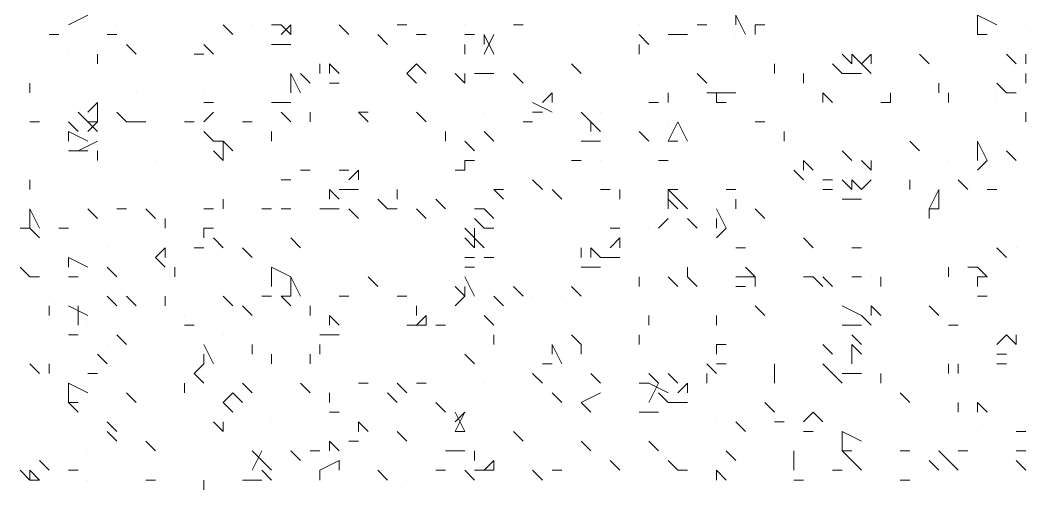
# Model space of a CAD drawing. Header units: millimetres. Extents: x 2928 to 3112, y 1220 to 1280.
# Drawn here: x 3000.9655 to 3001.3122, y 1265.1123 to 1265.2723 of the extents above; entities that cross this region are included whole.
import ezdxf

# ---------------------------------------------------------------- set-up
doc = ezdxf.new("R2010")
doc.units = ezdxf.units.MM

msp = doc.modelspace()

# ---------------------------------------------------------------- linework, layer by layer
at = {"color": 92, "linetype": 'Continuous', "lineweight": 5, "true_color": 0x00b800}
for points in [[(3000.98217, 1265.27063), (3000.98884, 1265.27396), (3000.98884, 1265.27396)], [(3001.21217, 1265.27396), (3001.21551, 1265.2673), (3001.21551, 1265.2673)], [(3001.21217, 1265.27396), (3001.21217, 1265.27063), (3001.21217, 1265.27063)], [(3001.29551, 1265.27396), (3001.30217, 1265.27063), (3001.30217, 1265.27063)], [(3001.29551, 1265.27396), (3001.29551, 1265.2673), (3001.29551, 1265.2673)], [(3001.03884, 1265.2673), (3001.0355, 1265.27063), (3001.0355, 1265.27063)], [(3001.0555, 1265.27063), (3001.05217, 1265.27063), (3001.05217, 1265.27063)], [(3001.05884, 1265.27063), (3001.0555, 1265.2673), (3001.0555, 1265.2673)], [(3001.05884, 1265.2673), (3001.0555, 1265.27063), (3001.0555, 1265.27063)], [(3001.05884, 1265.27063), (3001.05884, 1265.2673), (3001.05884, 1265.2673)], [(3001.07884, 1265.2673), (3001.0755, 1265.27063), (3001.0755, 1265.27063)], [(3001.09884, 1265.27063), (3001.0955, 1265.27063), (3001.0955, 1265.27063)], [(3001.13884, 1265.27063), (3001.13551, 1265.27063), (3001.13551, 1265.27063)], [(3001.20217, 1265.27063), (3001.19884, 1265.27063), (3001.19884, 1265.27063)], [(3001.22217, 1265.27063), (3001.21884, 1265.27063), (3001.21884, 1265.27063)], [(3001.21884, 1265.2673), (3001.21884, 1265.27063), (3001.21884, 1265.27063)], [(3000.97884, 1265.2673), (3000.9755, 1265.2673), (3000.9755, 1265.2673)], [(3000.99884, 1265.2673), (3000.9955, 1265.2673), (3000.9955, 1265.2673)], [(3001.09217, 1265.26396), (3001.08884, 1265.2673), (3001.08884, 1265.2673)], [(3001.1055, 1265.2673), (3001.10217, 1265.2673), (3001.10217, 1265.2673)], [(3001.11884, 1265.2673), (3001.12217, 1265.2673), (3001.12217, 1265.2673)], [(3001.1255, 1265.2673), (3001.12884, 1265.26063), (3001.12884, 1265.26063)], [(3001.12884, 1265.2673), (3001.1255, 1265.26063), (3001.1255, 1265.26063)], [(3001.1255, 1265.26396), (3001.1255, 1265.2673), (3001.1255, 1265.2673)], [(3001.18217, 1265.26396), (3001.17884, 1265.2673), (3001.17884, 1265.2673)], [(3001.18884, 1265.2673), (3001.19551, 1265.2673), (3001.19551, 1265.2673)], [(3001.29551, 1265.2673), (3001.29884, 1265.2673), (3001.29884, 1265.2673)], [(3001.0055, 1265.26063), (3001.00217, 1265.26396), (3001.00217, 1265.26396)], [(3001.03217, 1265.26063), (3001.02884, 1265.26396), (3001.02884, 1265.26396)], [(3001.05217, 1265.26396), (3001.05884, 1265.26396), (3001.05884, 1265.26396)], [(3001.11884, 1265.26063), (3001.11884, 1265.26396), (3001.11884, 1265.26396)], [(3001.17884, 1265.26063), (3001.17884, 1265.26396), (3001.17884, 1265.26396)], [(3000.99217, 1265.2573), (3000.99217, 1265.26063), (3000.99217, 1265.26063)], [(3001.02884, 1265.26063), (3001.0255, 1265.26063), (3001.0255, 1265.26063)], [(3001.25217, 1265.2573), (3001.24884, 1265.26063), (3001.24884, 1265.26063)], [(3001.25217, 1265.26063), (3001.25551, 1265.2573), (3001.25551, 1265.2573)], [(3001.25217, 1265.26063), (3001.25217, 1265.2573), (3001.25217, 1265.2573)], [(3001.25884, 1265.26063), (3001.25551, 1265.2573), (3001.25551, 1265.2573)], [(3001.25884, 1265.26063), (3001.25884, 1265.2573), (3001.25884, 1265.2573)], [(3001.27884, 1265.2573), (3001.27551, 1265.26063), (3001.27551, 1265.26063)], [(3001.30884, 1265.2573), (3001.30551, 1265.26063), (3001.30551, 1265.26063)], [(3001.31217, 1265.2573), (3001.31217, 1265.26063), (3001.31217, 1265.26063)], [(3001.06884, 1265.25396), (3001.06884, 1265.2573), (3001.06884, 1265.2573)], [(3001.07217, 1265.2573), (3001.0755, 1265.25396), (3001.0755, 1265.25396)], [(3001.07217, 1265.2573), (3001.07217, 1265.25396), (3001.07217, 1265.25396)], [(3001.10217, 1265.2573), (3001.09884, 1265.25396), (3001.09884, 1265.25396)], [(3001.10217, 1265.2573), (3001.1055, 1265.25396), (3001.1055, 1265.25396)], [(3001.15884, 1265.25396), (3001.15551, 1265.2573), (3001.15551, 1265.2573)], [(3001.22551, 1265.25396), (3001.22551, 1265.2573), (3001.22551, 1265.2573)], [(3001.24884, 1265.25396), (3001.24551, 1265.2573), (3001.24551, 1265.2573)], [(3001.25551, 1265.2573), (3001.25884, 1265.25396), (3001.25884, 1265.25396)], [(3001.05884, 1265.25396), (3001.06217, 1265.2473), (3001.06217, 1265.2473)], [(3001.05884, 1265.25396), (3001.05884, 1265.2473), (3001.05884, 1265.2473)], [(3001.0655, 1265.25063), (3001.06217, 1265.25396), (3001.06217, 1265.25396)], [(3001.09884, 1265.25396), (3001.10217, 1265.25063), (3001.10217, 1265.25063)], [(3001.11884, 1265.25063), (3001.1155, 1265.25396), (3001.1155, 1265.25396)], [(3001.11884, 1265.25063), (3001.11884, 1265.25396), (3001.11884, 1265.25396)], [(3001.12217, 1265.25396), (3001.12884, 1265.25396), (3001.12884, 1265.25396)], [(3001.13884, 1265.25063), (3001.13551, 1265.25396), (3001.13551, 1265.25396)], [(3001.20217, 1265.25063), (3001.19884, 1265.25396), (3001.19884, 1265.25396)], [(3001.23551, 1265.25063), (3001.23551, 1265.25396), (3001.23551, 1265.25396)], [(3001.24884, 1265.25396), (3001.25551, 1265.25396), (3001.25551, 1265.25396)], [(3001.31217, 1265.25063), (3001.31217, 1265.25396), (3001.31217, 1265.25396)], [(3000.96884, 1265.2473), (3000.96884, 1265.25063), (3000.96884, 1265.25063)], [(3001.07217, 1265.25063), (3001.0755, 1265.25063), (3001.0755, 1265.25063)], [(3001.28217, 1265.2473), (3001.28217, 1265.25063), (3001.28217, 1265.25063)], [(3001.30217, 1265.25063), (3001.30551, 1265.2473), (3001.30551, 1265.2473)], [(3000.99217, 1265.24396), (3000.98884, 1265.24063), (3000.98884, 1265.24063)], [(3000.99217, 1265.24396), (3000.99217, 1265.2373), (3000.99217, 1265.2373)], [(3001.02884, 1265.24396), (3001.03217, 1265.24396), (3001.03217, 1265.24396)], [(3001.05217, 1265.24396), (3001.05884, 1265.24396), (3001.05884, 1265.24396)], [(3001.14217, 1265.24396), (3001.14884, 1265.24063), (3001.14884, 1265.24063)], [(3001.14884, 1265.2473), (3001.14551, 1265.24396), (3001.14551, 1265.24396)], [(3001.14884, 1265.2473), (3001.14884, 1265.24396), (3001.14884, 1265.24396)], [(3001.18551, 1265.24396), (3001.18217, 1265.24396), (3001.18217, 1265.24396)], [(3001.18884, 1265.24396), (3001.18884, 1265.2473), (3001.18884, 1265.2473)], [(3001.20551, 1265.2473), (3001.20217, 1265.2473), (3001.20217, 1265.2473)], [(3001.20551, 1265.2473), (3001.21217, 1265.2473), (3001.21217, 1265.2473)], [(3001.20551, 1265.2473), (3001.20551, 1265.24396), (3001.20551, 1265.24396)], [(3001.20551, 1265.24396), (3001.20884, 1265.24396), (3001.20884, 1265.24396)], [(3001.24551, 1265.24396), (3001.24217, 1265.2473), (3001.24217, 1265.2473)], [(3001.24217, 1265.24396), (3001.24217, 1265.2473), (3001.24217, 1265.2473)], [(3001.26551, 1265.24396), (3001.26217, 1265.24396), (3001.26217, 1265.24396)], [(3001.26551, 1265.24396), (3001.26551, 1265.2473), (3001.26551, 1265.2473)], [(3001.28551, 1265.24396), (3001.28551, 1265.2473), (3001.28551, 1265.2473)], [(3001.30884, 1265.2473), (3001.30551, 1265.2473), (3001.30551, 1265.2473)], [(3000.98884, 1265.2373), (3000.9855, 1265.24063), (3000.9855, 1265.24063)], [(3001.00217, 1265.2373), (3000.99884, 1265.24063), (3000.99884, 1265.24063)], [(3001.02884, 1265.2373), (3001.03217, 1265.24063), (3001.03217, 1265.24063)], [(3001.05884, 1265.2373), (3001.0555, 1265.24063), (3001.0555, 1265.24063)], [(3001.0655, 1265.2373), (3001.0655, 1265.24063), (3001.0655, 1265.24063)], [(3001.0855, 1265.2373), (3001.08217, 1265.24063), (3001.08217, 1265.24063)], [(3001.0855, 1265.24063), (3001.08217, 1265.24063), (3001.08217, 1265.24063)], [(3001.1055, 1265.2373), (3001.10217, 1265.24063), (3001.10217, 1265.24063)], [(3001.14551, 1265.24063), (3001.14217, 1265.24063), (3001.14217, 1265.24063)], [(3001.16217, 1265.2373), (3001.15884, 1265.24063), (3001.15884, 1265.24063)], [(3001.31217, 1265.2373), (3001.31217, 1265.24063), (3001.31217, 1265.24063)], [(3000.97217, 1265.2373), (3000.96884, 1265.2373), (3000.96884, 1265.2373)], [(3000.9855, 1265.23396), (3000.98217, 1265.2373), (3000.98217, 1265.2373)], [(3000.98884, 1265.2373), (3000.99217, 1265.23396), (3000.99217, 1265.23396)], [(3000.99217, 1265.2373), (3000.98884, 1265.23396), (3000.98884, 1265.23396)], [(3000.98884, 1265.2373), (3000.99217, 1265.2373), (3000.99217, 1265.2373)], [(3001.0055, 1265.2373), (3001.00217, 1265.2373), (3001.00217, 1265.2373)], [(3001.00884, 1265.2373), (3001.0055, 1265.2373), (3001.0055, 1265.2373)], [(3001.0255, 1265.2373), (3001.02217, 1265.2373), (3001.02217, 1265.2373)], [(3001.0455, 1265.2373), (3001.04217, 1265.2373), (3001.04217, 1265.2373)], [(3001.14217, 1265.2373), (3001.13884, 1265.2373), (3001.13884, 1265.2373)], [(3001.16217, 1265.2373), (3001.16551, 1265.23396), (3001.16551, 1265.23396)], [(3001.16217, 1265.2373), (3001.16217, 1265.23396), (3001.16217, 1265.23396)], [(3001.19217, 1265.2373), (3001.18884, 1265.23063), (3001.18884, 1265.23063)], [(3001.19217, 1265.2373), (3001.19551, 1265.23063), (3001.19551, 1265.23063)], [(3001.22217, 1265.2373), (3001.21884, 1265.2373), (3001.21884, 1265.2373)], [(3000.98217, 1265.23396), (3000.98884, 1265.23063), (3000.98884, 1265.23063)], [(3000.98217, 1265.23396), (3000.98217, 1265.23063), (3000.98217, 1265.23063)], [(3001.03217, 1265.23063), (3001.02884, 1265.23396), (3001.02884, 1265.23396)], [(3001.05217, 1265.23063), (3001.05217, 1265.23396), (3001.05217, 1265.23396)], [(3001.11217, 1265.23063), (3001.11217, 1265.23396), (3001.11217, 1265.23396)], [(3001.12884, 1265.23063), (3001.1255, 1265.23396), (3001.1255, 1265.23396)], [(3001.18217, 1265.23063), (3001.17884, 1265.23396), (3001.17884, 1265.23396)], [(3001.22884, 1265.23063), (3001.22884, 1265.23396), (3001.22884, 1265.23396)], [(3000.9855, 1265.2273), (3000.99217, 1265.23063), (3000.99217, 1265.23063)], [(3001.0355, 1265.23063), (3001.03217, 1265.23063), (3001.03217, 1265.23063)], [(3001.0355, 1265.23063), (3001.03884, 1265.2273), (3001.03884, 1265.2273)], [(3001.0355, 1265.23063), (3001.0355, 1265.2273), (3001.0355, 1265.2273)], [(3001.12217, 1265.2273), (3001.11884, 1265.23063), (3001.11884, 1265.23063)], [(3001.15884, 1265.23063), (3001.16551, 1265.23063), (3001.16551, 1265.23063)], [(3001.18884, 1265.23063), (3001.19217, 1265.23063), (3001.19217, 1265.23063)], [(3001.27551, 1265.2273), (3001.27217, 1265.23063), (3001.27217, 1265.23063)], [(3001.29551, 1265.23063), (3001.29884, 1265.22396), (3001.29884, 1265.22396)], [(3001.29551, 1265.2273), (3001.29551, 1265.23063), (3001.29551, 1265.23063)], [(3000.98217, 1265.2273), (3000.98884, 1265.2273), (3000.98884, 1265.2273)], [(3000.99217, 1265.22396), (3000.99217, 1265.2273), (3000.99217, 1265.2273)], [(3001.03217, 1265.2273), (3001.0355, 1265.22396), (3001.0355, 1265.22396)], [(3001.0355, 1265.22396), (3001.0355, 1265.2273), (3001.0355, 1265.2273)], [(3001.25217, 1265.22396), (3001.24884, 1265.2273), (3001.24884, 1265.2273)], [(3001.29551, 1265.2273), (3001.29551, 1265.22396), (3001.29551, 1265.22396)], [(3001.30884, 1265.22396), (3001.30551, 1265.2273), (3001.30551, 1265.2273)], [(3001.11884, 1265.22396), (3001.12217, 1265.22396), (3001.12217, 1265.22396)], [(3001.11884, 1265.22396), (3001.11884, 1265.22063), (3001.11884, 1265.22063)], [(3001.15884, 1265.22396), (3001.15551, 1265.22396), (3001.15551, 1265.22396)], [(3001.18884, 1265.22396), (3001.18551, 1265.22396), (3001.18551, 1265.22396)], [(3001.23551, 1265.22396), (3001.23884, 1265.22063), (3001.23884, 1265.22063)], [(3001.23551, 1265.22396), (3001.23551, 1265.22063), (3001.23551, 1265.22063)], [(3001.25551, 1265.22396), (3001.25884, 1265.22063), (3001.25884, 1265.22063)], [(3001.25884, 1265.22396), (3001.25884, 1265.22063), (3001.25884, 1265.22063)], [(3001.29551, 1265.22063), (3001.29884, 1265.22396), (3001.29884, 1265.22396)], [(3001.0655, 1265.22063), (3001.06217, 1265.22063), (3001.06217, 1265.22063)], [(3001.07884, 1265.22063), (3001.0755, 1265.22063), (3001.0755, 1265.22063)], [(3001.08217, 1265.22063), (3001.07884, 1265.2173), (3001.07884, 1265.2173)], [(3001.08217, 1265.22063), (3001.08217, 1265.2173), (3001.08217, 1265.2173)], [(3001.1155, 1265.22063), (3001.11884, 1265.22063), (3001.11884, 1265.22063)], [(3001.23217, 1265.22063), (3001.23551, 1265.2173), (3001.23551, 1265.2173)], [(3000.96884, 1265.21396), (3000.96884, 1265.2173), (3000.96884, 1265.2173)], [(3001.05884, 1265.2173), (3001.0555, 1265.2173), (3001.0555, 1265.2173)], [(3001.14551, 1265.21396), (3001.14217, 1265.2173), (3001.14217, 1265.2173)], [(3001.24551, 1265.2173), (3001.24217, 1265.2173), (3001.24217, 1265.2173)], [(3001.25217, 1265.21396), (3001.24884, 1265.2173), (3001.24884, 1265.2173)], [(3001.25217, 1265.2173), (3001.25551, 1265.21396), (3001.25551, 1265.21396)], [(3001.25217, 1265.2173), (3001.25217, 1265.21396), (3001.25217, 1265.21396)], [(3001.25551, 1265.21396), (3001.25884, 1265.2173), (3001.25884, 1265.2173)], [(3001.27217, 1265.21396), (3001.27217, 1265.2173), (3001.27217, 1265.2173)], [(3001.29217, 1265.21396), (3001.28884, 1265.2173), (3001.28884, 1265.2173)], [(3001.07217, 1265.21396), (3001.0755, 1265.21063), (3001.0755, 1265.21063)], [(3001.07217, 1265.21396), (3001.07217, 1265.21063), (3001.07217, 1265.21063)], [(3001.0755, 1265.21396), (3001.08217, 1265.21396), (3001.08217, 1265.21396)], [(3001.0955, 1265.21063), (3001.0955, 1265.21396), (3001.0955, 1265.21396)], [(3001.13217, 1265.21063), (3001.12884, 1265.21396), (3001.12884, 1265.21396)], [(3001.13217, 1265.21396), (3001.12884, 1265.21396), (3001.12884, 1265.21396)], [(3001.15217, 1265.21063), (3001.14884, 1265.21396), (3001.14884, 1265.21396)], [(3001.16884, 1265.21396), (3001.16551, 1265.21396), (3001.16551, 1265.21396)], [(3001.17217, 1265.21063), (3001.17217, 1265.21396), (3001.17217, 1265.21396)], [(3001.18884, 1265.21396), (3001.19551, 1265.2073), (3001.19551, 1265.2073)], [(3001.18884, 1265.21396), (3001.18884, 1265.2073), (3001.18884, 1265.2073)], [(3001.19217, 1265.21396), (3001.18884, 1265.21396), (3001.18884, 1265.21396)], [(3001.21217, 1265.21396), (3001.20884, 1265.21396), (3001.20884, 1265.21396)], [(3001.24551, 1265.21396), (3001.24217, 1265.21396), (3001.24217, 1265.21396)], [(3001.28217, 1265.21396), (3001.27884, 1265.2073), (3001.27884, 1265.2073)], [(3001.28217, 1265.21396), (3001.28217, 1265.2073), (3001.28217, 1265.2073)], [(3001.30217, 1265.21396), (3001.29884, 1265.21396), (3001.29884, 1265.21396)], [(3001.0355, 1265.2073), (3001.0355, 1265.21063), (3001.0355, 1265.21063)], [(3001.09217, 1265.2073), (3001.08884, 1265.21063), (3001.08884, 1265.21063)], [(3001.11217, 1265.2073), (3001.10884, 1265.21063), (3001.10884, 1265.21063)], [(3001.19217, 1265.2073), (3001.18884, 1265.21063), (3001.18884, 1265.21063)], [(3001.21217, 1265.2073), (3001.21217, 1265.21063), (3001.21217, 1265.21063)], [(3001.24884, 1265.21063), (3001.25551, 1265.21063), (3001.25551, 1265.21063)], [(3000.96884, 1265.2073), (3000.97217, 1265.20063), (3000.97217, 1265.20063)], [(3000.96884, 1265.2073), (3000.96884, 1265.20063), (3000.96884, 1265.20063)], [(3000.96884, 1265.20396), (3000.96884, 1265.2073), (3000.96884, 1265.2073)], [(3000.99217, 1265.20396), (3000.98884, 1265.2073), (3000.98884, 1265.2073)], [(3001.00217, 1265.2073), (3000.99884, 1265.2073), (3000.99884, 1265.2073)], [(3001.01217, 1265.20396), (3001.00884, 1265.2073), (3001.00884, 1265.2073)], [(3001.03217, 1265.2073), (3001.02884, 1265.2073), (3001.02884, 1265.2073)], [(3001.05217, 1265.2073), (3001.04884, 1265.2073), (3001.04884, 1265.2073)], [(3001.05884, 1265.2073), (3001.0555, 1265.2073), (3001.0555, 1265.2073)], [(3001.05884, 1265.2073), (3001.0555, 1265.2073), (3001.0555, 1265.2073)], [(3001.06884, 1265.2073), (3001.0755, 1265.2073), (3001.0755, 1265.2073)], [(3001.08217, 1265.20396), (3001.07884, 1265.2073), (3001.07884, 1265.2073)], [(3001.0955, 1265.2073), (3001.09217, 1265.2073), (3001.09217, 1265.2073)], [(3001.1055, 1265.20396), (3001.10217, 1265.2073), (3001.10217, 1265.2073)], [(3001.1255, 1265.2073), (3001.12217, 1265.2073), (3001.12217, 1265.2073)], [(3001.1255, 1265.2073), (3001.12884, 1265.20396), (3001.12884, 1265.20396)], [(3001.20551, 1265.2073), (3001.20884, 1265.20063), (3001.20884, 1265.20063)], [(3001.22217, 1265.20396), (3001.21884, 1265.2073), (3001.21884, 1265.2073)], [(3001.27884, 1265.2073), (3001.28217, 1265.2073), (3001.28217, 1265.2073)], [(3001.27884, 1265.20396), (3001.27884, 1265.2073), (3001.27884, 1265.2073)], [(3001.0155, 1265.20063), (3001.0155, 1265.20396), (3001.0155, 1265.20396)], [(3001.12217, 1265.20396), (3001.1255, 1265.20063), (3001.1255, 1265.20063)], [(3001.18551, 1265.20063), (3001.18884, 1265.20396), (3001.18884, 1265.20396)], [(3001.19884, 1265.20063), (3001.19551, 1265.20396), (3001.19551, 1265.20396)], [(3001.20551, 1265.20396), (3001.20551, 1265.20063), (3001.20551, 1265.20063)], [(3000.9655, 1265.20063), (3000.96884, 1265.20063), (3000.96884, 1265.20063)], [(3000.97217, 1265.1973), (3000.96884, 1265.20063), (3000.96884, 1265.20063)], [(3000.98217, 1265.20063), (3000.97884, 1265.20063), (3000.97884, 1265.20063)], [(3001.02884, 1265.20063), (3001.03217, 1265.20063), (3001.03217, 1265.20063)], [(3001.02884, 1265.20063), (3001.02884, 1265.1973), (3001.02884, 1265.1973)], [(3001.11884, 1265.20063), (3001.1255, 1265.19396), (3001.1255, 1265.19396)], [(3001.12217, 1265.20063), (3001.12217, 1265.19396), (3001.12217, 1265.19396)], [(3001.12884, 1265.20063), (3001.1255, 1265.20063), (3001.1255, 1265.20063)], [(3001.17217, 1265.20063), (3001.16884, 1265.20063), (3001.16884, 1265.20063)], [(3001.20551, 1265.1973), (3001.20884, 1265.20063), (3001.20884, 1265.20063)], [(3001.0355, 1265.19396), (3001.03217, 1265.1973), (3001.03217, 1265.1973)], [(3001.06217, 1265.19396), (3001.05884, 1265.1973), (3001.05884, 1265.1973)], [(3001.12217, 1265.19396), (3001.11884, 1265.1973), (3001.11884, 1265.1973)], [(3001.17217, 1265.1973), (3001.16884, 1265.19396), (3001.16884, 1265.19396)], [(3001.17217, 1265.1973), (3001.17217, 1265.19396), (3001.17217, 1265.19396)], [(3001.23884, 1265.19396), (3001.23551, 1265.1973), (3001.23551, 1265.1973)], [(3001.0155, 1265.19396), (3001.01217, 1265.19063), (3001.01217, 1265.19063)], [(3001.0155, 1265.19396), (3001.0155, 1265.19063), (3001.0155, 1265.19063)], [(3001.0255, 1265.19396), (3001.02884, 1265.19396), (3001.02884, 1265.19396)], [(3001.0455, 1265.19063), (3001.04217, 1265.19396), (3001.04217, 1265.19396)], [(3001.15884, 1265.19063), (3001.15884, 1265.19396), (3001.15884, 1265.19396)], [(3001.16217, 1265.19396), (3001.16551, 1265.19063), (3001.16551, 1265.19063)], [(3001.16217, 1265.19396), (3001.16217, 1265.19063), (3001.16217, 1265.19063)], [(3001.21551, 1265.19396), (3001.21217, 1265.19396), (3001.21217, 1265.19396)], [(3001.25551, 1265.19396), (3001.25217, 1265.19396), (3001.25217, 1265.19396)], [(3001.30551, 1265.19063), (3001.30217, 1265.19396), (3001.30217, 1265.19396)], [(3000.98217, 1265.19063), (3000.98884, 1265.1873), (3000.98884, 1265.1873)], [(3000.98217, 1265.19063), (3000.98217, 1265.1873), (3000.98217, 1265.1873)], [(3001.01217, 1265.19063), (3001.0155, 1265.1873), (3001.0155, 1265.1873)], [(3001.11884, 1265.19063), (3001.12217, 1265.19063), (3001.12217, 1265.19063)], [(3001.12884, 1265.19063), (3001.1255, 1265.19063), (3001.1255, 1265.19063)], [(3001.16551, 1265.19063), (3001.17217, 1265.19063), (3001.17217, 1265.19063)], [(3000.96884, 1265.18396), (3000.9655, 1265.1873), (3000.9655, 1265.1873)], [(3000.99884, 1265.18396), (3000.9955, 1265.1873), (3000.9955, 1265.1873)], [(3001.01884, 1265.18396), (3001.01884, 1265.1873), (3001.01884, 1265.1873)], [(3001.05217, 1265.1873), (3001.05884, 1265.18396), (3001.05884, 1265.18396)], [(3001.05217, 1265.1873), (3001.05217, 1265.18063), (3001.05217, 1265.18063)], [(3001.12217, 1265.1873), (3001.11884, 1265.1873), (3001.11884, 1265.1873)], [(3001.15884, 1265.1873), (3001.16551, 1265.1873), (3001.16551, 1265.1873)], [(3001.19551, 1265.18396), (3001.19551, 1265.1873), (3001.19551, 1265.1873)], [(3001.21551, 1265.1873), (3001.21884, 1265.18396), (3001.21884, 1265.18396)], [(3001.28551, 1265.18396), (3001.28551, 1265.1873), (3001.28551, 1265.1873)], [(3001.29551, 1265.1873), (3001.29217, 1265.1873), (3001.29217, 1265.1873)], [(3001.29884, 1265.18396), (3001.29551, 1265.1873), (3001.29551, 1265.1873)], [(3000.97217, 1265.18396), (3000.96884, 1265.18396), (3000.96884, 1265.18396)], [(3000.98217, 1265.18396), (3000.9855, 1265.18396), (3000.9855, 1265.18396)], [(3001.05884, 1265.18396), (3001.06217, 1265.1773), (3001.06217, 1265.1773)], [(3001.05884, 1265.18396), (3001.05884, 1265.1773), (3001.05884, 1265.1773)], [(3001.08884, 1265.18063), (3001.0855, 1265.18396), (3001.0855, 1265.18396)], [(3001.11884, 1265.18396), (3001.12217, 1265.1773), (3001.12217, 1265.1773)], [(3001.17884, 1265.18063), (3001.17884, 1265.18396), (3001.17884, 1265.18396)], [(3001.19217, 1265.18063), (3001.18884, 1265.18396), (3001.18884, 1265.18396)], [(3001.19884, 1265.18063), (3001.19551, 1265.18396), (3001.19551, 1265.18396)], [(3001.21551, 1265.18396), (3001.21217, 1265.18396), (3001.21217, 1265.18396)], [(3001.21884, 1265.18396), (3001.21551, 1265.18396), (3001.21551, 1265.18396)], [(3001.21884, 1265.18063), (3001.21884, 1265.18396), (3001.21884, 1265.18396)], [(3001.23884, 1265.18396), (3001.23551, 1265.18396), (3001.23551, 1265.18396)], [(3001.24217, 1265.18063), (3001.23884, 1265.18396), (3001.23884, 1265.18396)], [(3001.24551, 1265.18063), (3001.24217, 1265.18396), (3001.24217, 1265.18396)], [(3001.25551, 1265.18396), (3001.25217, 1265.18396), (3001.25217, 1265.18396)], [(3001.26217, 1265.18063), (3001.26217, 1265.18396), (3001.26217, 1265.18396)], [(3001.29551, 1265.18396), (3001.29884, 1265.18396), (3001.29884, 1265.18396)], [(3001.29551, 1265.18396), (3001.29551, 1265.18063), (3001.29551, 1265.18063)], [(3001.11884, 1265.1773), (3001.1155, 1265.18063), (3001.1155, 1265.18063)], [(3001.11884, 1265.18063), (3001.11884, 1265.1773), (3001.11884, 1265.1773)], [(3001.13884, 1265.1773), (3001.13551, 1265.18063), (3001.13551, 1265.18063)], [(3001.15884, 1265.1773), (3001.15551, 1265.18063), (3001.15551, 1265.18063)], [(3001.21217, 1265.18063), (3001.21551, 1265.18063), (3001.21551, 1265.18063)], [(3000.99884, 1265.17396), (3000.9955, 1265.1773), (3000.9955, 1265.1773)], [(3001.0055, 1265.17396), (3001.00217, 1265.1773), (3001.00217, 1265.1773)], [(3001.0155, 1265.17396), (3001.0155, 1265.1773), (3001.0155, 1265.1773)], [(3001.03884, 1265.17396), (3001.0355, 1265.1773), (3001.0355, 1265.1773)], [(3001.04884, 1265.1773), (3001.05217, 1265.1773), (3001.05217, 1265.1773)], [(3001.0555, 1265.1773), (3001.05884, 1265.1773), (3001.05884, 1265.1773)], [(3001.05884, 1265.1773), (3001.0555, 1265.1773), (3001.0555, 1265.1773)], [(3001.05884, 1265.17396), (3001.0555, 1265.1773), (3001.0555, 1265.1773)], [(3001.07884, 1265.1773), (3001.0755, 1265.1773), (3001.0755, 1265.1773)], [(3001.09884, 1265.1773), (3001.0955, 1265.1773), (3001.0955, 1265.1773)], [(3001.09884, 1265.1773), (3001.0955, 1265.1773), (3001.0955, 1265.1773)], [(3001.1155, 1265.17396), (3001.11884, 1265.1773), (3001.11884, 1265.1773)], [(3001.13217, 1265.17396), (3001.12884, 1265.1773), (3001.12884, 1265.1773)], [(3001.29551, 1265.1773), (3001.29884, 1265.1773), (3001.29884, 1265.1773)], [(3000.9755, 1265.17063), (3000.9755, 1265.17396), (3000.9755, 1265.17396)], [(3000.98217, 1265.17396), (3000.98884, 1265.17063), (3000.98884, 1265.17063)], [(3000.9855, 1265.17396), (3000.9855, 1265.1673), (3000.9855, 1265.1673)], [(3001.0455, 1265.17063), (3001.04217, 1265.17396), (3001.04217, 1265.17396)], [(3001.0655, 1265.17063), (3001.0655, 1265.17396), (3001.0655, 1265.17396)], [(3001.10217, 1265.17063), (3001.10217, 1265.17396), (3001.10217, 1265.17396)], [(3001.22217, 1265.17063), (3001.21884, 1265.17396), (3001.21884, 1265.17396)], [(3001.22217, 1265.17063), (3001.21884, 1265.17396), (3001.21884, 1265.17396)], [(3001.24884, 1265.17396), (3001.25551, 1265.17063), (3001.25551, 1265.17063)], [(3001.25884, 1265.17396), (3001.26217, 1265.17063), (3001.26217, 1265.17063)], [(3001.25884, 1265.17396), (3001.25884, 1265.17063), (3001.25884, 1265.17063)], [(3001.28217, 1265.17063), (3001.27884, 1265.17396), (3001.27884, 1265.17396)], [(3001.07217, 1265.17063), (3001.0755, 1265.1673), (3001.0755, 1265.1673)], [(3001.07217, 1265.17063), (3001.07217, 1265.1673), (3001.07217, 1265.1673)], [(3001.1055, 1265.17063), (3001.10217, 1265.1673), (3001.10217, 1265.1673)], [(3001.1055, 1265.17063), (3001.1055, 1265.1673), (3001.1055, 1265.1673)], [(3001.12884, 1265.1673), (3001.1255, 1265.17063), (3001.1255, 1265.17063)], [(3001.18217, 1265.1673), (3001.18217, 1265.17063), (3001.18217, 1265.17063)], [(3001.20551, 1265.1673), (3001.20551, 1265.17063), (3001.20551, 1265.17063)], [(3001.25551, 1265.17063), (3001.25884, 1265.1673), (3001.25884, 1265.1673)], [(3001.0255, 1265.1673), (3001.02217, 1265.1673), (3001.02217, 1265.1673)], [(3001.09884, 1265.1673), (3001.1055, 1265.1673), (3001.1055, 1265.1673)], [(3001.11217, 1265.1673), (3001.10884, 1265.1673), (3001.10884, 1265.1673)], [(3001.24884, 1265.1673), (3001.25551, 1265.1673), (3001.25551, 1265.1673)], [(3001.28884, 1265.1673), (3001.28551, 1265.1673), (3001.28551, 1265.1673)], [(3000.98217, 1265.16396), (3000.9855, 1265.16396), (3000.9855, 1265.16396)], [(3001.00217, 1265.16063), (3000.99884, 1265.16396), (3000.99884, 1265.16396)], [(3001.06884, 1265.16396), (3001.0755, 1265.16396), (3001.0755, 1265.16396)], [(3001.12884, 1265.16063), (3001.12884, 1265.16396), (3001.12884, 1265.16396)], [(3001.15884, 1265.16063), (3001.15551, 1265.16396), (3001.15551, 1265.16396)], [(3001.17884, 1265.16063), (3001.17884, 1265.16396), (3001.17884, 1265.16396)], [(3001.25551, 1265.16063), (3001.25217, 1265.16396), (3001.25217, 1265.16396)], [(3001.30551, 1265.16396), (3001.30217, 1265.16063), (3001.30217, 1265.16063)], [(3001.30551, 1265.16396), (3001.30884, 1265.16063), (3001.30884, 1265.16063)], [(3001.30884, 1265.16063), (3001.30884, 1265.16396), (3001.30884, 1265.16396)], [(3000.99217, 1265.1573), (3000.9955, 1265.15396), (3000.9955, 1265.15396)], [(3001.02884, 1265.16063), (3001.03217, 1265.15396), (3001.03217, 1265.15396)], [(3001.02884, 1265.1573), (3001.02884, 1265.15396), (3001.02884, 1265.15396)], [(3001.0455, 1265.1573), (3001.0455, 1265.16063), (3001.0455, 1265.16063)], [(3001.05217, 1265.15396), (3001.05217, 1265.1573), (3001.05217, 1265.1573)], [(3001.0655, 1265.15396), (3001.0655, 1265.1573), (3001.0655, 1265.1573)], [(3001.06884, 1265.1573), (3001.06884, 1265.16063), (3001.06884, 1265.16063)], [(3001.12217, 1265.15396), (3001.11884, 1265.1573), (3001.11884, 1265.1573)], [(3001.14884, 1265.16063), (3001.15217, 1265.15396), (3001.15217, 1265.15396)], [(3001.14884, 1265.16063), (3001.14884, 1265.1573), (3001.14884, 1265.1573)], [(3001.15884, 1265.1573), (3001.15884, 1265.16063), (3001.15884, 1265.16063)], [(3001.20551, 1265.16063), (3001.20884, 1265.16063), (3001.20884, 1265.16063)], [(3001.20551, 1265.16063), (3001.20551, 1265.1573), (3001.20551, 1265.1573)], [(3001.24551, 1265.1573), (3001.24217, 1265.16063), (3001.24217, 1265.16063)], [(3001.25217, 1265.16063), (3001.25551, 1265.1573), (3001.25551, 1265.1573)], [(3001.25217, 1265.16063), (3001.25217, 1265.15396), (3001.25217, 1265.15396)], [(3001.30217, 1265.1573), (3001.30551, 1265.1573), (3001.30551, 1265.1573)], [(3000.97217, 1265.15063), (3000.96884, 1265.15396), (3000.96884, 1265.15396)], [(3000.9755, 1265.15063), (3000.9755, 1265.15396), (3000.9755, 1265.15396)], [(3001.0255, 1265.15063), (3001.02884, 1265.15396), (3001.02884, 1265.15396)], [(3001.14551, 1265.15396), (3001.14884, 1265.15396), (3001.14884, 1265.15396)], [(3001.20551, 1265.15063), (3001.20217, 1265.15396), (3001.20217, 1265.15396)], [(3001.20551, 1265.15396), (3001.20884, 1265.15396), (3001.20884, 1265.15396)], [(3001.22551, 1265.15063), (3001.22551, 1265.15396), (3001.22551, 1265.15396)], [(3001.24551, 1265.15063), (3001.24217, 1265.15396), (3001.24217, 1265.15396)], [(3001.28551, 1265.15063), (3001.28551, 1265.15396), (3001.28551, 1265.15396)], [(3001.28884, 1265.15063), (3001.28884, 1265.15396), (3001.28884, 1265.15396)], [(3001.30551, 1265.15396), (3001.30217, 1265.15396), (3001.30217, 1265.15396)], [(3000.98884, 1265.15063), (3000.99217, 1265.15063), (3000.99217, 1265.15063)], [(3001.02884, 1265.1473), (3001.0255, 1265.15063), (3001.0255, 1265.15063)], [(3001.14551, 1265.1473), (3001.14217, 1265.15063), (3001.14217, 1265.15063)], [(3001.16217, 1265.15063), (3001.16551, 1265.1473), (3001.16551, 1265.1473)], [(3001.16551, 1265.1473), (3001.16217, 1265.15063), (3001.16217, 1265.15063)], [(3001.18551, 1265.1473), (3001.18217, 1265.15063), (3001.18217, 1265.15063)], [(3001.19217, 1265.1473), (3001.18884, 1265.15063), (3001.18884, 1265.15063)], [(3001.20217, 1265.1473), (3001.20217, 1265.15063), (3001.20217, 1265.15063)], [(3001.22551, 1265.1473), (3001.22551, 1265.15063), (3001.22551, 1265.15063)], [(3001.24884, 1265.1473), (3001.24551, 1265.15063), (3001.24551, 1265.15063)], [(3001.24884, 1265.15063), (3001.25551, 1265.15063), (3001.25551, 1265.15063)], [(3001.26217, 1265.1473), (3001.26217, 1265.15063), (3001.26217, 1265.15063)], [(3000.98217, 1265.1473), (3000.98884, 1265.14396), (3000.98884, 1265.14396)], [(3000.98217, 1265.1473), (3000.98217, 1265.14063), (3000.98217, 1265.14063)], [(3001.02217, 1265.14396), (3001.02217, 1265.1473), (3001.02217, 1265.1473)], [(3001.0455, 1265.14396), (3001.04217, 1265.1473), (3001.04217, 1265.1473)], [(3001.0655, 1265.14396), (3001.06217, 1265.1473), (3001.06217, 1265.1473)], [(3001.0855, 1265.1473), (3001.08217, 1265.1473), (3001.08217, 1265.1473)], [(3001.09884, 1265.14396), (3001.0955, 1265.1473), (3001.0955, 1265.1473)], [(3001.1055, 1265.1473), (3001.10217, 1265.1473), (3001.10217, 1265.1473)], [(3001.18217, 1265.1473), (3001.17884, 1265.1473), (3001.17884, 1265.1473)], [(3001.18217, 1265.1473), (3001.18884, 1265.14396), (3001.18884, 1265.14396)], [(3001.18551, 1265.1473), (3001.18217, 1265.14063), (3001.18217, 1265.14063)], [(3001.19551, 1265.1473), (3001.19217, 1265.14396), (3001.19217, 1265.14396)], [(3001.19551, 1265.1473), (3001.19551, 1265.14396), (3001.19551, 1265.14396)], [(3000.98217, 1265.14063), (3000.98217, 1265.14396), (3000.98217, 1265.14396)], [(3001.0055, 1265.14063), (3001.00217, 1265.14396), (3001.00217, 1265.14396)], [(3001.0055, 1265.14063), (3001.00217, 1265.14396), (3001.00217, 1265.14396)], [(3001.03884, 1265.14396), (3001.0355, 1265.14063), (3001.0355, 1265.14063)], [(3001.03884, 1265.14396), (3001.04217, 1265.14063), (3001.04217, 1265.14063)], [(3001.07217, 1265.14063), (3001.07217, 1265.14396), (3001.07217, 1265.14396)], [(3001.0955, 1265.14063), (3001.09217, 1265.14396), (3001.09217, 1265.14396)], [(3001.15217, 1265.14063), (3001.14884, 1265.14396), (3001.14884, 1265.14396)], [(3001.15884, 1265.14063), (3001.16551, 1265.14396), (3001.16551, 1265.14396)], [(3001.18884, 1265.14063), (3001.18551, 1265.14396), (3001.18551, 1265.14396)], [(3001.27217, 1265.14063), (3001.26884, 1265.14396), (3001.26884, 1265.14396)], [(3000.98217, 1265.14063), (3000.9855, 1265.14063), (3000.9855, 1265.14063)], [(3000.9855, 1265.1373), (3000.98217, 1265.14063), (3000.98217, 1265.14063)], [(3001.0355, 1265.14063), (3001.03884, 1265.1373), (3001.03884, 1265.1373)], [(3001.11217, 1265.1373), (3001.10884, 1265.14063), (3001.10884, 1265.14063)], [(3001.16217, 1265.1373), (3001.15884, 1265.14063), (3001.15884, 1265.14063)], [(3001.18884, 1265.14063), (3001.19551, 1265.14063), (3001.19551, 1265.14063)], [(3001.22551, 1265.1373), (3001.22217, 1265.14063), (3001.22217, 1265.14063)], [(3001.28884, 1265.1373), (3001.28884, 1265.14063), (3001.28884, 1265.14063)], [(3001.29551, 1265.14063), (3001.29884, 1265.1373), (3001.29884, 1265.1373)], [(3001.29551, 1265.14063), (3001.29551, 1265.1373), (3001.29551, 1265.1373)], [(3001.0755, 1265.1373), (3001.07217, 1265.1373), (3001.07217, 1265.1373)], [(3001.11884, 1265.1373), (3001.1155, 1265.13396), (3001.1155, 1265.13396)], [(3001.1155, 1265.1373), (3001.11884, 1265.13063), (3001.11884, 1265.13063)], [(3001.11884, 1265.1373), (3001.1155, 1265.13063), (3001.1155, 1265.13063)], [(3001.17884, 1265.1373), (3001.18551, 1265.1373), (3001.18551, 1265.1373)], [(3001.18551, 1265.1373), (3001.18217, 1265.1373), (3001.18217, 1265.1373)], [(3001.23884, 1265.1373), (3001.23551, 1265.13396), (3001.23551, 1265.13396)], [(3001.23884, 1265.1373), (3001.24217, 1265.13396), (3001.24217, 1265.13396)], [(3000.99884, 1265.13063), (3000.9955, 1265.13396), (3000.9955, 1265.13396)], [(3001.0355, 1265.13063), (3001.03217, 1265.13396), (3001.03217, 1265.13396)], [(3001.0355, 1265.13063), (3001.0355, 1265.13396), (3001.0355, 1265.13396)], [(3001.08217, 1265.13396), (3001.0855, 1265.13063), (3001.0855, 1265.13063)], [(3001.08217, 1265.13396), (3001.08217, 1265.13063), (3001.08217, 1265.13063)], [(3001.21551, 1265.13063), (3001.21217, 1265.13396), (3001.21217, 1265.13396)], [(3001.22884, 1265.13396), (3001.22551, 1265.13396), (3001.22551, 1265.13396)], [(3000.99884, 1265.1273), (3000.9955, 1265.13063), (3000.9955, 1265.13063)], [(3001.09884, 1265.1273), (3001.0955, 1265.13063), (3001.0955, 1265.13063)], [(3001.1155, 1265.13063), (3001.11884, 1265.13063), (3001.11884, 1265.13063)], [(3001.13884, 1265.1273), (3001.13551, 1265.13063), (3001.13551, 1265.13063)], [(3001.23551, 1265.13063), (3001.23884, 1265.13063), (3001.23884, 1265.13063)], [(3001.24884, 1265.13063), (3001.25551, 1265.1273), (3001.25551, 1265.1273)], [(3001.24884, 1265.13063), (3001.24884, 1265.12396), (3001.24884, 1265.12396)], [(3001.31217, 1265.13063), (3001.30884, 1265.13063), (3001.30884, 1265.13063)], [(3001.01217, 1265.12396), (3001.00884, 1265.1273), (3001.00884, 1265.1273)], [(3001.07217, 1265.1273), (3001.0755, 1265.12396), (3001.0755, 1265.12396)], [(3001.07217, 1265.1273), (3001.07217, 1265.12396), (3001.07217, 1265.12396)], [(3001.07884, 1265.1273), (3001.08217, 1265.1273), (3001.08217, 1265.1273)], [(3001.16217, 1265.12396), (3001.15884, 1265.1273), (3001.15884, 1265.1273)], [(3001.18551, 1265.12396), (3001.18217, 1265.1273), (3001.18217, 1265.1273)], [(3001.0455, 1265.12396), (3001.05217, 1265.1173), (3001.05217, 1265.1173)], [(3001.04884, 1265.12396), (3001.0455, 1265.1173), (3001.0455, 1265.1173)], [(3001.06217, 1265.12063), (3001.05884, 1265.12396), (3001.05884, 1265.12396)], [(3001.06884, 1265.12396), (3001.0655, 1265.12396), (3001.0655, 1265.12396)], [(3001.11217, 1265.12396), (3001.11884, 1265.12396), (3001.11884, 1265.12396)], [(3001.12217, 1265.12063), (3001.12217, 1265.12396), (3001.12217, 1265.12396)], [(3001.21217, 1265.12063), (3001.20884, 1265.12396), (3001.20884, 1265.12396)], [(3001.23217, 1265.12063), (3001.23217, 1265.12396), (3001.23217, 1265.12396)], [(3001.24884, 1265.12396), (3001.25217, 1265.12396), (3001.25217, 1265.12396)], [(3001.25217, 1265.12063), (3001.24884, 1265.12396), (3001.24884, 1265.12396)], [(3001.27217, 1265.12396), (3001.26884, 1265.12396), (3001.26884, 1265.12396)], [(3001.28217, 1265.12396), (3001.28551, 1265.12063), (3001.28551, 1265.12063)], [(3001.29217, 1265.12396), (3001.28884, 1265.12396), (3001.28884, 1265.12396)], [(3001.31217, 1265.12396), (3001.30884, 1265.12396), (3001.30884, 1265.12396)], [(3000.9755, 1265.1173), (3000.97217, 1265.12063), (3000.97217, 1265.12063)], [(3001.06884, 1265.1173), (3001.0755, 1265.12063), (3001.0755, 1265.12063)], [(3001.0755, 1265.1173), (3001.0755, 1265.12063), (3001.0755, 1265.12063)], [(3001.12884, 1265.12063), (3001.1255, 1265.1173), (3001.1255, 1265.1173)], [(3001.12884, 1265.12063), (3001.12884, 1265.1173), (3001.12884, 1265.1173)], [(3001.17217, 1265.1173), (3001.16884, 1265.12063), (3001.16884, 1265.12063)], [(3001.19217, 1265.1173), (3001.18884, 1265.12063), (3001.18884, 1265.12063)], [(3001.23217, 1265.1173), (3001.23217, 1265.12063), (3001.23217, 1265.12063)], [(3001.25551, 1265.1173), (3001.25217, 1265.12063), (3001.25217, 1265.12063)], [(3001.27884, 1265.12063), (3001.28217, 1265.1173), (3001.28217, 1265.1173)], [(3001.28884, 1265.1173), (3001.28551, 1265.12063), (3001.28551, 1265.12063)], [(3001.31217, 1265.1173), (3001.30884, 1265.12063), (3001.30884, 1265.12063)], [(3000.96884, 1265.11396), (3000.9655, 1265.1173), (3000.9655, 1265.1173)], [(3000.96884, 1265.1173), (3000.97217, 1265.11396), (3000.97217, 1265.11396)], [(3000.96884, 1265.1173), (3000.96884, 1265.11396), (3000.96884, 1265.11396)], [(3000.9855, 1265.1173), (3000.98217, 1265.1173), (3000.98217, 1265.1173)], [(3001.05217, 1265.11396), (3001.04884, 1265.1173), (3001.04884, 1265.1173)], [(3001.06884, 1265.11396), (3001.06884, 1265.1173), (3001.06884, 1265.1173)], [(3001.09217, 1265.11396), (3001.08884, 1265.1173), (3001.08884, 1265.1173)], [(3001.11217, 1265.1173), (3001.10884, 1265.1173), (3001.10884, 1265.1173)], [(3001.12217, 1265.11396), (3001.11884, 1265.1173), (3001.11884, 1265.1173)], [(3001.12217, 1265.1173), (3001.12884, 1265.1173), (3001.12884, 1265.1173)], [(3001.14551, 1265.11396), (3001.14217, 1265.1173), (3001.14217, 1265.1173)], [(3001.15217, 1265.1173), (3001.14884, 1265.1173), (3001.14884, 1265.1173)], [(3001.19551, 1265.1173), (3001.19217, 1265.1173), (3001.19217, 1265.1173)], [(3001.20551, 1265.1173), (3001.20884, 1265.11396), (3001.20884, 1265.11396)], [(3001.20551, 1265.1173), (3001.20551, 1265.11396), (3001.20551, 1265.11396)], [(3001.24884, 1265.1173), (3001.24551, 1265.1173), (3001.24551, 1265.1173)], [(3000.96884, 1265.11396), (3000.97217, 1265.11396), (3000.97217, 1265.11396)], [(3001.01217, 1265.11396), (3001.00884, 1265.11396), (3001.00884, 1265.11396)], [(3001.02884, 1265.11396), (3001.02884, 1265.11063), (3001.02884, 1265.11063)], [(3001.04217, 1265.11396), (3001.04884, 1265.11396), (3001.04884, 1265.11396)], [(3001.23551, 1265.11396), (3001.23217, 1265.11396), (3001.23217, 1265.11396)], [(3001.27217, 1265.11396), (3001.26884, 1265.11396), (3001.26884, 1265.11396)]]:
    msp.add_lwpolyline(points, dxfattribs=at)
for points in [[(3000.99884, 1265.27063), (3000.99884, 1265.27063)], [(3000.99884, 1265.27063), (3000.99884, 1265.27063)], [(3001.0455, 1265.27063), (3001.0455, 1265.27063)], [(3001.11884, 1265.27063), (3001.11884, 1265.27063)], [(3001.17884, 1265.27063), (3001.17884, 1265.27063)], [(3001.31217, 1265.27063), (3001.31217, 1265.27063)], [(3001.01884, 1265.2673), (3001.01884, 1265.2673)], [(3001.11217, 1265.2673), (3001.11217, 1265.2673)], [(3001.11884, 1265.2673), (3001.11884, 1265.2673)], [(3001.21217, 1265.2673), (3001.21217, 1265.2673)], [(3001.28884, 1265.2673), (3001.28884, 1265.2673)], [(3000.98217, 1265.26063), (3000.98217, 1265.26063)], [(3001.0055, 1265.2473), (3001.0055, 1265.2473)], [(3001.02884, 1265.2473), (3001.02884, 1265.2473)], [(3001.02884, 1265.24396), (3001.02884, 1265.24396)], [(3001.0955, 1265.24396), (3001.0955, 1265.24396)], [(3001.0955, 1265.24396), (3001.0955, 1265.24396)], [(3001.12217, 1265.2473), (3001.12217, 1265.2473)], [(3001.15884, 1265.2473), (3001.15884, 1265.2473)], [(3001.20551, 1265.24396), (3001.20551, 1265.24396)], [(3001.22551, 1265.24396), (3001.22551, 1265.24396)], [(3001.27217, 1265.24396), (3001.27217, 1265.24396)], [(3001.30217, 1265.2473), (3001.30217, 1265.2473)], [(3001.30217, 1265.24396), (3001.30217, 1265.24396)], [(3001.04884, 1265.24063), (3001.04884, 1265.24063)], [(3001.1255, 1265.24063), (3001.1255, 1265.24063)], [(3001.16551, 1265.24063), (3001.16551, 1265.24063)], [(3001.24884, 1265.24063), (3001.24884, 1265.24063)], [(3001.18884, 1265.2373), (3001.18884, 1265.2373)], [(3001.01217, 1265.22396), (3001.01217, 1265.22396)], [(3001.16551, 1265.22396), (3001.16551, 1265.22396)], [(3001.28551, 1265.22396), (3001.28551, 1265.22396)], [(3001.11884, 1265.22063), (3001.11884, 1265.22063)], [(3001.25551, 1265.22063), (3001.25551, 1265.22063)], [(3001.20884, 1265.2173), (3001.20884, 1265.2173)], [(3001.28217, 1265.2173), (3001.28217, 1265.2173)], [(3001.31217, 1265.2173), (3001.31217, 1265.2173)], [(3000.96884, 1265.21396), (3000.96884, 1265.21396)], [(3001.18884, 1265.21396), (3001.18884, 1265.21396)], [(3001.23217, 1265.21396), (3001.23217, 1265.21396)], [(3001.06884, 1265.2073), (3001.06884, 1265.2073)], [(3001.27217, 1265.2073), (3001.27217, 1265.2073)], [(3000.99217, 1265.20063), (3000.99217, 1265.20063)], [(3001.18217, 1265.20063), (3001.18217, 1265.20063)], [(3000.9955, 1265.19396), (3000.9955, 1265.19396)], [(3001.30884, 1265.19396), (3001.30884, 1265.19396)], [(3001.1055, 1265.19063), (3001.1055, 1265.19063)], [(3001.0655, 1265.1873), (3001.0655, 1265.1873)], [(3001.25884, 1265.18396), (3001.25884, 1265.18396)], [(3001.27884, 1265.18396), (3001.27884, 1265.18396)], [(3000.9755, 1265.1773), (3000.9755, 1265.1773)], [(3001.14217, 1265.1773), (3001.14217, 1265.1773)], [(3001.15217, 1265.1773), (3001.15217, 1265.1773)], [(3001.17551, 1265.1773), (3001.17551, 1265.1773)], [(3001.02217, 1265.17063), (3001.02217, 1265.17063)], [(3001.24884, 1265.17063), (3001.24884, 1265.17063)], [(3000.98884, 1265.1673), (3000.98884, 1265.1673)], [(3001.26551, 1265.1673), (3001.26551, 1265.1673)], [(3001.0355, 1265.16396), (3001.0355, 1265.16396)], [(3000.9955, 1265.16063), (3000.9955, 1265.16063)], [(3000.99217, 1265.15396), (3000.99217, 1265.15396)], [(3001.13551, 1265.15396), (3001.13551, 1265.15396)], [(3001.26551, 1265.15396), (3001.26551, 1265.15396)], [(3001.28551, 1265.15396), (3001.28551, 1265.15396)], [(3001.30217, 1265.15396), (3001.30217, 1265.15396)], [(3001.31217, 1265.15396), (3001.31217, 1265.15396)], [(3001.1255, 1265.1473), (3001.1255, 1265.1473)], [(3001.15884, 1265.1473), (3001.15884, 1265.1473)], [(3001.05884, 1265.14063), (3001.05884, 1265.14063)], [(3001.11884, 1265.1373), (3001.11884, 1265.1373)], [(3001.12884, 1265.1373), (3001.12884, 1265.1373)], [(3001.29551, 1265.1373), (3001.29551, 1265.1373)], [(3001.05217, 1265.13396), (3001.05217, 1265.13396)], [(3001.20551, 1265.13396), (3001.20551, 1265.13396)], [(3001.11884, 1265.13063), (3001.11884, 1265.13063)], [(3001.25551, 1265.13063), (3001.25551, 1265.13063)], [(3001.29551, 1265.13063), (3001.29551, 1265.13063)], [(3000.98884, 1265.12396), (3000.98884, 1265.12396)], [(3001.28217, 1265.12396), (3001.28217, 1265.12396)], [(3001.12884, 1265.1173), (3001.12884, 1265.1173)], [(3000.98884, 1265.11396), (3000.98884, 1265.11396)], [(3001.02884, 1265.11396), (3001.02884, 1265.11396)], [(3001.02884, 1265.11396), (3001.02884, 1265.11396)], [(3001.09884, 1265.11396), (3001.09884, 1265.11396)], [(3001.20551, 1265.11396), (3001.20551, 1265.11396)]]:
    msp.add_lwpolyline(points, close=True, dxfattribs=at)

doc.saveas('drawing.dxf')
